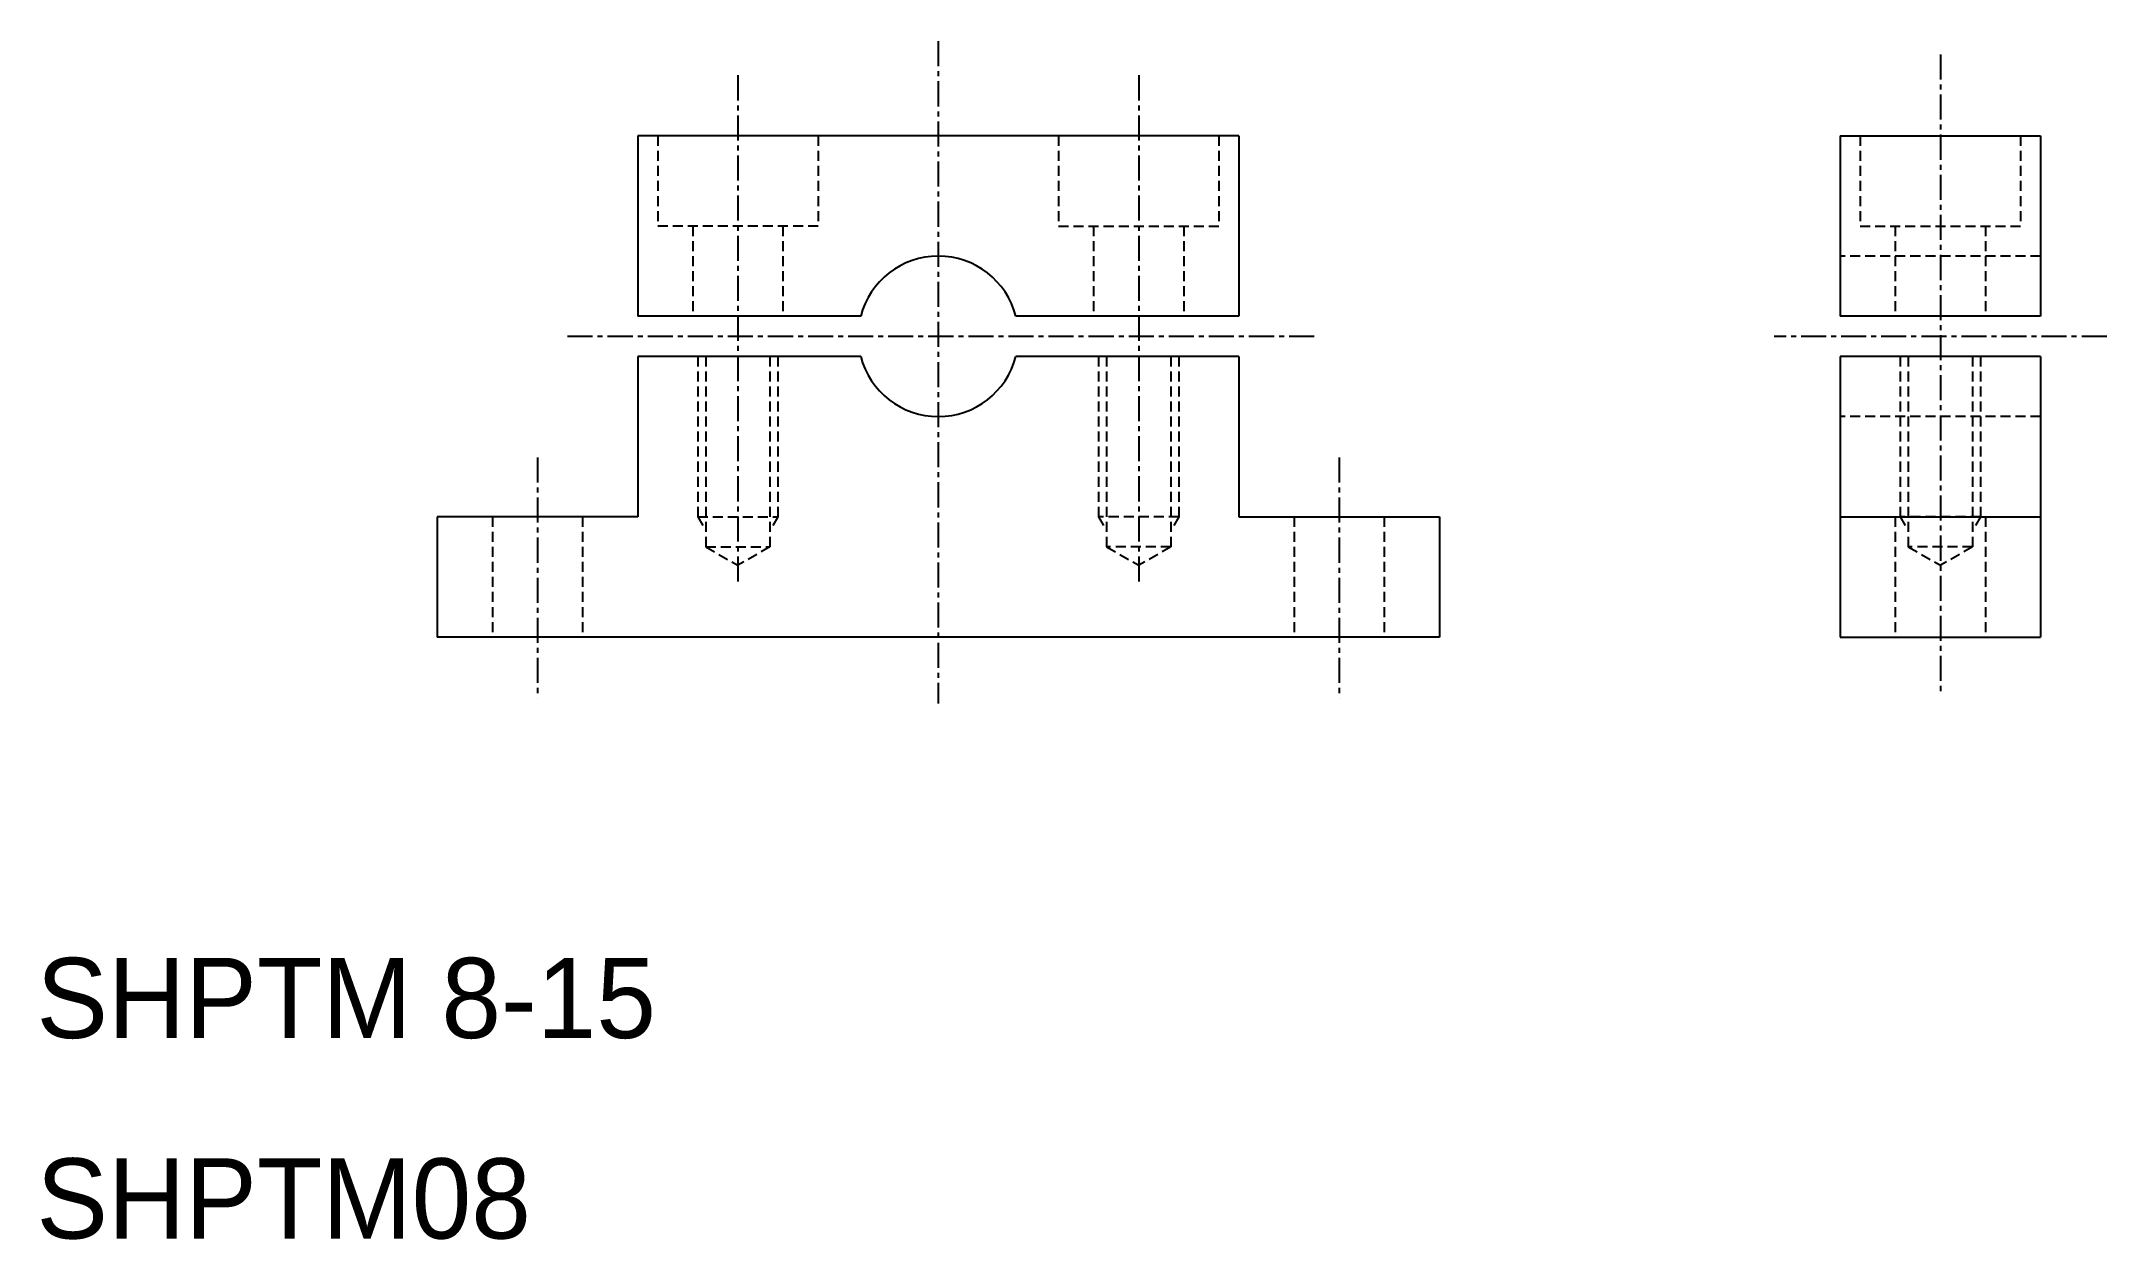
# Model space of a CAD drawing. Extents: x 10 to 113, y 10 to 70.
import ezdxf

# ---------------------------------------------------------------- set-up
doc = ezdxf.new("R2010")
doc.units = 0
doc.linetypes.add('CENTER', pattern=[2, 1.25, -0.25, 0.25, -0.25])
doc.linetypes.add('DASHED', pattern=[0.75, 0.5, -0.25])
doc.layers.get('0').update_dxf_attribs({"linetype": 'CONTINUOUS'})
doc.layers.add('CENTER', color=1, linetype='CENTER')

msp = doc.modelspace()

# ---------------------------------------------------------------- linework, layer by layer
at = {"color": 7, "linetype": 'CONTINUOUS'}
for p, q in [((70, 65), (40, 65)), ((40, 65), (40, 56)), ((70, 65), (70, 56)), ((100, 65), (100, 56)), ((100, 65), (110, 65)), ((110, 65), (110, 56)), ((51.13, 56), (40, 56)), ((70, 56), (58.87, 56)), ((110, 56), (100, 56)), ((51.13, 54), (40, 54)), ((40, 54), (40, 46)), ((70, 54), (58.87, 54)), ((70, 54), (70, 46)), ((100, 54), (100, 40)), ((110, 54), (100, 54)), ((110, 54), (110, 40)), ((30, 46), (30, 40)), ((40, 46), (30, 46)), ((70, 46), (80, 46)), ((80, 46), (80, 40)), ((100, 46), (110, 46)), ((80, 40), (30, 40)), ((55, 40), (55, 40)), ((67.5, 40), (67.5, 40)), ((100, 40), (110, 40))]:
    msp.add_line(p, q, dxfattribs=at)
at = {"color": 3, "linetype": 'DASHED'}
for p, q in [((41, 65), (41, 60.5)), ((49, 65), (49, 60.5)), ((61, 65), (61, 60.5)), ((69, 65), (69, 60.5)), ((101, 65), (101, 60.5)), ((109, 65), (109, 60.5)), ((49, 60.5), (41, 60.5)), ((42.75, 60.5), (42.75, 56)), ((47.25, 60.5), (47.25, 56)), ((61, 60.5), (69, 60.5)), ((62.75, 60.5), (62.75, 56)), ((67.25, 60.5), (67.25, 56)), ((101, 60.5), (109, 60.5)), ((102.75, 60.5), (102.75, 56)), ((107.25, 60.5), (107.25, 56)), ((110, 59), (100, 59)), ((43, 54), (43, 46)), ((43.4, 54), (43.4, 44.5)), ((46.6, 54), (46.6, 44.5)), ((47, 54), (47, 46)), ((63, 54), (63, 46)), ((63.4, 54), (63.4, 44.5)), ((66.6, 54), (66.6, 44.5)), ((67, 54), (67, 46)), ((103, 54), (103, 46)), ((103.4, 54), (103.4, 44.5)), ((106.6, 54), (106.6, 44.5)), ((107, 54), (107, 46)), ((110, 51), (100, 51)), ((32.75, 46), (32.75, 40)), ((37.25, 46), (37.25, 40)), ((43, 46), (43.4, 45.31)), ((43, 46), (47, 46)), ((47, 46), (46.6, 45.31)), ((67, 46), (63, 46)), ((63, 46), (63.4, 45.31)), ((67, 46), (66.6, 45.31)), ((72.75, 46), (72.75, 40)), ((77.25, 46), (77.25, 40)), ((102.75, 46), (102.75, 40)), ((103, 46), (103.4, 45.31)), ((107, 46), (103, 46)), ((107, 46), (106.6, 45.31)), ((107.25, 46), (107.25, 40)), ((43.4, 44.5), (46.6, 44.5)), ((43.4, 44.5), (45, 43.58)), ((46.6, 44.5), (45, 43.58)), ((66.6, 44.5), (63.4, 44.5)), ((63.4, 44.5), (65, 43.58)), ((66.6, 44.5), (65, 43.58)), ((103.4, 44.5), (105, 43.58)), ((106.6, 44.5), (103.4, 44.5)), ((106.6, 44.5), (105, 43.58))]:
    msp.add_line(p, q, dxfattribs=at)
at = {"color": 7, "linetype": 'CONTINUOUS'}
for start, end in [(14.4775, 165.5225), (194.4775, 345.5225)]:
    msp.add_arc((55, 55), 4, start, end, dxfattribs=at)
at = {"layer": 'CENTER', "color": 1, "linetype": 'CENTER'}
for p, q in [((55, 69.72), (55, 36.69)), ((105, 69.06), (105, 37.31)), ((45, 68.02), (45, 42.78)), ((65, 68.02), (65, 42.78)), ((73.75, 55), (36.25, 55)), ((113.3, 55), (96.7, 55)), ((35, 48.96), (35, 36.95)), ((75, 48.96), (75, 36.95))]:
    msp.add_line(p, q, dxfattribs=at)

# ---------------------------------------------------------------- texts
at = {"color": 7, "linetype": 'CONTINUOUS'}
for s, p in [('SHPTM 8-15', (10, 20)), ('SHPTM08', (10, 10))]:
    msp.add_text(s, height=4, dxfattribs=at).set_placement(p)

doc.saveas('drawing.dxf')
